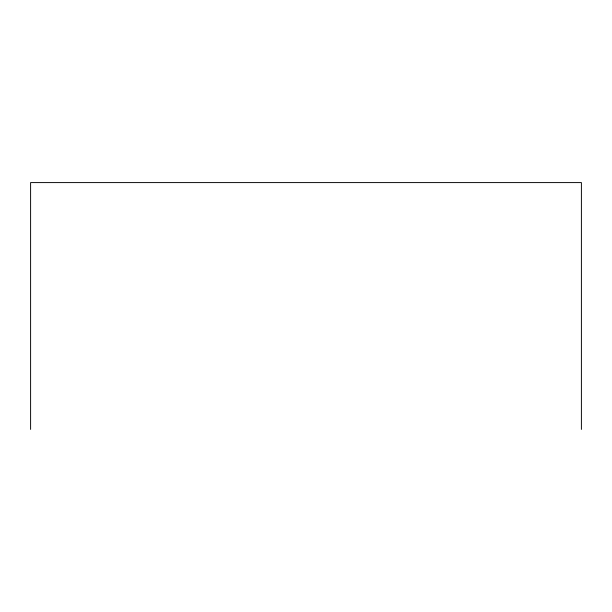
<?xml version="1.0" encoding="UTF-8"?>
<svg xmlns="http://www.w3.org/2000/svg" width="612" height="612" viewBox="0 0 612 612"><rect width="100%" height="100%" fill="white"/><g stroke="black" fill="none" stroke-linecap="round" stroke-linejoin="round"><path stroke-width="0.92" d="M581.4 429.41L581.4 182.59L30.6 182.59L30.6 429.41"/></g></svg>
